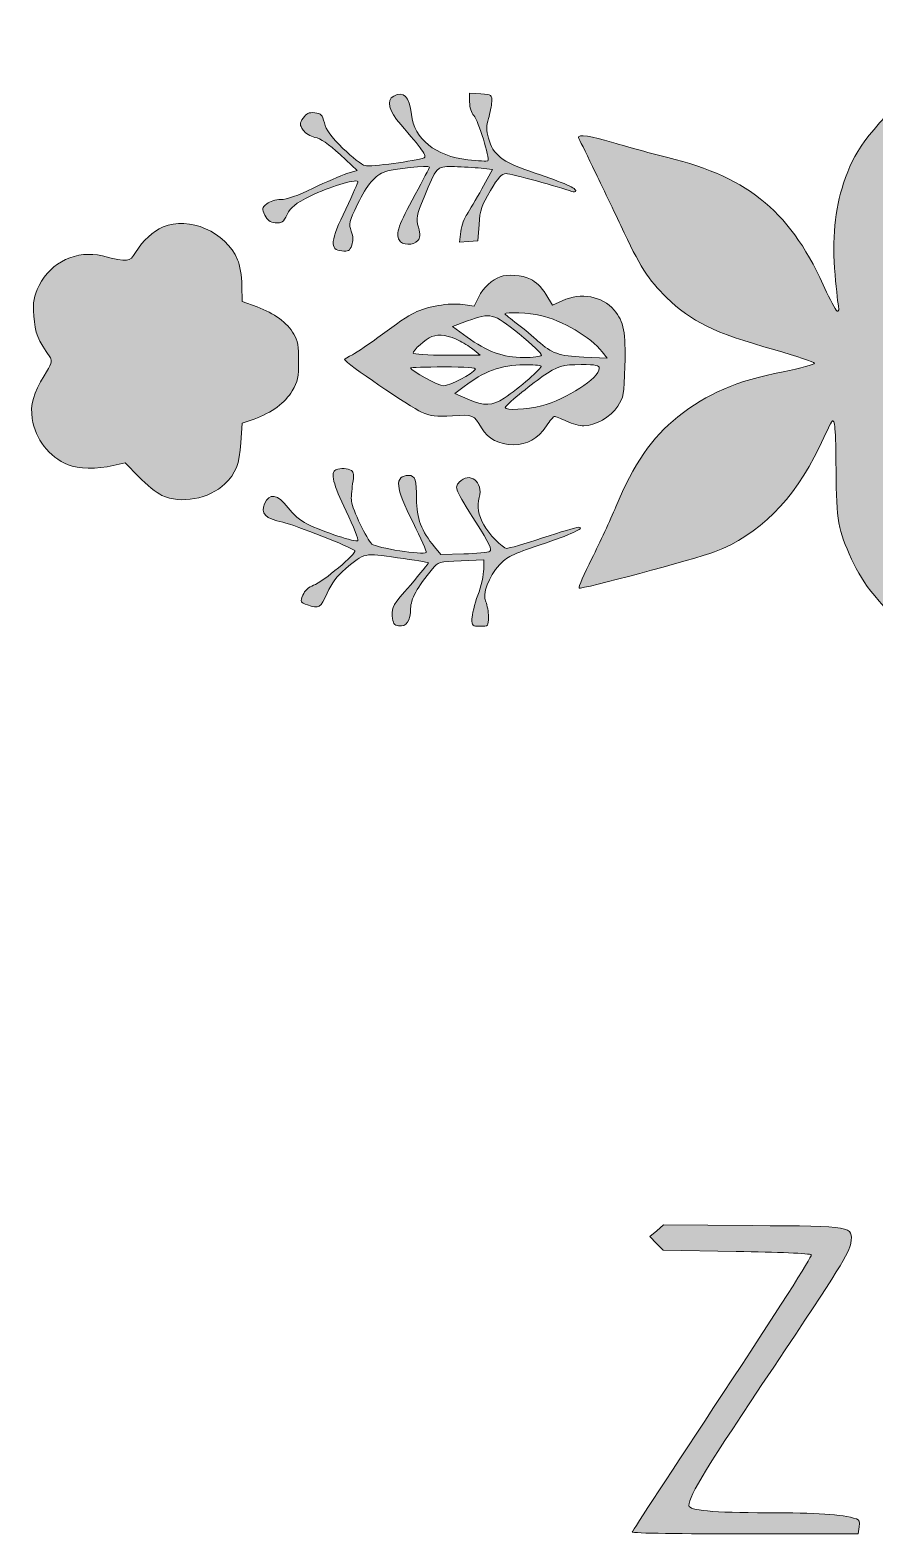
# Model space of a CAD drawing. Header units: millimetres. Extents: x 129 to 548, y 84 to 295.
# Drawn here: x 182.5 to 224.5, y 220 to 294.8 of the extents above; entities that cross this region are included whole.
import ezdxf

# ---------------------------------------------------------------- set-up
doc = ezdxf.new("R2010")
doc.units = ezdxf.units.MM
doc.header["$MEASUREMENT"] = 0
doc.layers.add('Layer 1', color=7, linetype='Continuous', lineweight=0)

# ---------------------------------------------------------------- blocks, each defined once
blk = doc.blocks.new('Block_0')
at = {"layer": 'Layer 1', "true_color": 0x000000, "transparency": 33554687}
h = blk.add_hatch(color=18, dxfattribs=at)
h.dxf.hatch_style = 2
edge = h.paths.add_edge_path()
edge.add_spline(control_points=[(226.679, 292.276), (224.003, 289.529), (223.486, 288.825), (222.946, 287.205), (222.512, 285.903), (222.371, 284.424), (222.524, 282.651), (222.594, 281.841), (222.676, 281.114), (222.7, 281.032), (222.723, 280.949), (222.7, 280.855), (222.653, 280.832), (222.606, 280.797), (222.36, 281.231), (222.101, 281.794), (220.352, 285.75), (218.322, 287.464), (214.19, 288.497), (213.193, 288.743), (211.937, 289.083), (211.397, 289.26), (210.458, 289.553), (209.671, 289.659), (209.753, 289.483), (209.777, 289.424), (210.094, 288.778), (210.446, 288.039), (210.81, 287.299), (211.444, 285.973), (211.854, 285.104), (212.793, 283.086), (213.228, 282.393), (214.132, 281.524), (215.399, 280.292), (216.42, 279.799), (219.531, 278.907), (220.587, 278.602), (221.479, 278.308), (221.491, 278.25), (221.514, 278.191), (220.81, 277.992), (219.942, 277.827), (217.559, 277.346), (216.186, 276.759), (214.695, 275.574), (213.404, 274.552), (212.5, 273.238), (211.608, 271.09), (211.338, 270.456), (210.81, 269.306), (210.422, 268.531), (210.035, 267.756), (209.742, 267.087), (209.777, 267.052), (209.871, 266.97), (215.517, 268.484), (216.526, 268.86), (218.721, 269.681), (220.458, 271.418), (221.726, 274.059), (222.054, 274.74), (222.336, 275.327), (222.36, 275.351), (222.512, 275.527), (222.559, 274.987), (222.571, 272.933), (222.594, 270.35), (222.665, 269.963), (223.346, 268.496), (223.956, 267.17), (224.543, 266.465), (227.125, 263.883), (227.125, 263.883), (229.402, 261.618), (229.402, 261.618), (229.402, 261.618), (229.625, 264.118), (229.625, 264.118), (230.224, 270.902), (230.036, 271.606), (226.644, 275.538), (226.174, 276.09), (225.81, 276.571), (225.846, 276.606), (225.881, 276.642), (226.444, 276.43), (227.09, 276.137), (230.599, 274.529), (233.205, 274.529), (236.433, 276.149), (237.806, 276.841), (240.776, 278.179), (240.952, 278.179), (241.022, 278.179), (241.069, 278.238), (241.046, 278.32), (240.999, 278.449), (236.128, 280.715), (234.966, 281.149), (232.63, 282.017), (230.142, 281.853), (227.371, 280.656), (226.62, 280.327), (225.986, 280.081), (225.975, 280.093), (225.951, 280.116), (226.386, 280.656), (226.949, 281.301), (229.825, 284.611), (230.247, 286.243), (229.684, 292.03), (229.555, 293.356), (229.449, 294.53), (229.449, 294.647), (229.449, 294.753), (229.379, 294.835), (229.308, 294.835), (229.226, 294.823), (228.041, 293.673), (226.679, 292.276)], knot_values=[0, 0, 0, 0, 1, 1, 1, 2, 2, 2, 3, 3, 3, 4, 4, 4, 5, 5, 5, 6, 6, 6, 7, 7, 7, 8, 8, 8, 9, 9, 9, 10, 10, 10, 11, 11, 11, 12, 12, 12, 13, 13, 13, 14, 14, 14, 15, 15, 15, 16, 16, 16, 17, 17, 17, 18, 18, 18, 19, 19, 19, 20, 20, 20, 21, 21, 21, 22, 22, 22, 23, 23, 23, 24, 24, 24, 25, 25, 25, 26, 26, 26, 27, 27, 27, 28, 28, 28, 29, 29, 29, 30, 30, 30, 31, 31, 31, 32, 32, 32, 33, 33, 33, 34, 34, 34, 35, 35, 35, 36, 36, 36, 37, 37, 37, 38, 38, 38, 39, 39, 39, 40, 40, 40, 40], degree=3, periodic=0)
h = blk.add_hatch(color=18, dxfattribs=at)
h.dxf.hatch_style = 2
edge = h.paths.add_edge_path()
edge.add_spline(control_points=[(200.551, 291.548), (200.176, 291.337), (200.293, 290.821), (200.903, 290.14), (201.948, 288.931), (202.23, 288.532), (202.065, 288.473), (201.666, 288.321), (199.389, 288.015), (199.131, 288.086), (198.967, 288.121), (198.474, 288.508), (198.028, 288.943), (197.417, 289.541), (197.194, 289.858), (197.1, 290.21), (197.007, 290.621), (196.948, 290.68), (196.619, 290.715), (196.326, 290.75), (196.208, 290.692), (196.044, 290.457), (195.868, 290.175), (195.868, 290.128), (196.044, 289.858), (196.15, 289.694), (196.396, 289.541), (196.631, 289.494), (196.901, 289.447), (197.312, 289.166), (197.887, 288.637), (197.887, 288.637), (198.732, 287.851), (198.732, 287.851), (198.732, 287.851), (198.215, 287.687), (198.215, 287.687), (197.934, 287.593), (197.171, 287.264), (196.537, 286.959), (195.786, 286.595), (195.222, 286.396), (194.929, 286.396), (194.682, 286.396), (194.377, 286.302), (194.236, 286.184), (193.99, 285.985), (193.978, 285.938), (194.131, 285.621), (194.26, 285.374), (194.389, 285.269), (194.659, 285.245), (194.988, 285.21), (195.058, 285.257), (195.246, 285.656), (195.434, 286.02), (195.633, 286.184), (196.431, 286.583), (197.3, 287.018), (198.638, 287.428), (198.767, 287.299), (198.791, 287.276), (198.521, 286.654), (198.169, 285.926), (197.394, 284.342), (197.347, 283.895), (197.969, 283.837), (198.286, 283.802), (198.368, 283.849), (198.462, 284.118), (198.544, 284.342), (198.544, 284.541), (198.438, 284.823), (198.309, 285.187), (198.333, 285.292), (198.755, 286.161), (199.248, 287.159), (199.612, 287.593), (200.14, 287.792), (200.481, 287.921), (202.335, 288.109), (202.335, 288.015), (202.335, 287.98), (202.018, 287.37), (201.619, 286.642), (200.798, 285.128), (200.645, 284.705), (200.821, 284.388), (200.962, 284.118), (201.537, 284.095), (201.76, 284.353), (201.878, 284.494), (201.878, 284.647), (201.784, 285.022), (201.655, 285.468), (201.678, 285.597), (202.065, 286.513), (202.676, 288.015), (202.699, 288.039), (203.439, 288.039), (203.779, 288.039), (204.378, 288.004), (204.765, 287.968), (204.765, 287.968), (205.469, 287.886), (205.469, 287.886), (205.469, 287.886), (204.941, 286.935), (204.941, 286.935), (204.659, 286.419), (204.319, 285.844), (204.202, 285.668), (204.072, 285.504), (203.943, 285.116), (203.896, 284.811), (203.896, 284.811), (203.826, 284.271), (203.826, 284.271), (203.826, 284.271), (204.284, 284.306), (204.284, 284.306), (204.284, 284.306), (204.742, 284.342), (204.742, 284.342), (204.742, 284.342), (204.8, 285.163), (204.8, 285.163), (204.847, 285.867), (204.929, 286.114), (205.364, 286.842), (205.763, 287.511), (205.927, 287.687), (206.15, 287.687), (206.385, 287.687), (208.838, 287.018), (209.413, 286.795), (209.519, 286.759), (209.613, 286.771), (209.613, 286.842), (209.613, 286.982), (208.838, 287.311), (207.324, 287.804), (205.974, 288.25), (205.493, 288.637), (205.27, 289.447), (205.164, 289.835), (205.164, 290.069), (205.27, 290.433), (205.352, 290.703), (205.422, 291.079), (205.434, 291.267), (205.446, 291.607), (205.422, 291.619), (204.894, 291.654), (204.894, 291.654), (204.331, 291.689), (204.331, 291.689), (204.331, 291.689), (204.331, 291.255), (204.331, 291.255), (204.331, 290.985), (204.413, 290.715), (204.542, 290.574), (204.765, 290.328), (205.352, 288.438), (205.246, 288.332), (205.211, 288.297), (204.753, 288.321), (204.237, 288.379), (202.629, 288.555), (201.572, 289.412), (201.432, 290.633), (201.338, 291.525), (201.032, 291.83), (200.551, 291.548)], knot_values=[0, 0, 0, 0, 1, 1, 1, 2, 2, 2, 3, 3, 3, 4, 4, 4, 5, 5, 5, 6, 6, 6, 7, 7, 7, 8, 8, 8, 9, 9, 9, 10, 10, 10, 11, 11, 11, 12, 12, 12, 13, 13, 13, 14, 14, 14, 15, 15, 15, 16, 16, 16, 17, 17, 17, 18, 18, 18, 19, 19, 19, 20, 20, 20, 21, 21, 21, 22, 22, 22, 23, 23, 23, 24, 24, 24, 25, 25, 25, 26, 26, 26, 27, 27, 27, 28, 28, 28, 29, 29, 29, 30, 30, 30, 31, 31, 31, 32, 32, 32, 33, 33, 33, 34, 34, 34, 35, 35, 35, 36, 36, 36, 37, 37, 37, 38, 38, 38, 39, 39, 39, 40, 40, 40, 41, 41, 41, 42, 42, 42, 43, 43, 43, 44, 44, 44, 45, 45, 45, 46, 46, 46, 47, 47, 47, 48, 48, 48, 49, 49, 49, 50, 50, 50, 51, 51, 51, 52, 52, 52, 53, 53, 53, 54, 54, 54, 55, 55, 55, 56, 56, 56, 57, 57, 57, 58, 58, 58, 58], degree=3, periodic=0)
h = blk.add_hatch(color=18, dxfattribs=at)
h.dxf.hatch_style = 2
edge = h.paths.add_edge_path()
edge.add_spline(control_points=[(189.072, 285.034), (188.567, 284.811), (188.086, 284.365), (187.699, 283.766), (187.382, 283.273), (187.382, 283.273), (186.055, 283.59), (184.776, 283.895), (183.485, 283.297), (182.91, 282.111), (182.616, 281.536), (182.593, 281.36), (182.64, 280.597), (182.698, 279.764), (182.839, 279.388), (183.461, 278.52), (183.567, 278.367), (183.508, 278.191), (183.156, 277.628), (182.616, 276.759), (182.452, 276.184), (182.558, 275.491), (182.71, 274.47), (183.391, 273.59), (184.342, 273.191), (184.835, 272.98), (185.785, 272.968), (186.595, 273.156), (186.595, 273.156), (187.182, 273.285), (187.182, 273.285), (187.182, 273.285), (187.863, 272.592), (187.863, 272.592), (188.239, 272.205), (188.755, 271.794), (189.013, 271.665), (189.952, 271.231), (191.372, 271.489), (192.147, 272.24), (192.687, 272.757), (192.875, 273.238), (192.945, 274.282), (192.945, 274.282), (193.004, 275.268), (193.004, 275.268), (193.004, 275.268), (193.603, 275.468), (193.603, 275.468), (194.483, 275.785), (195.152, 276.278), (195.504, 276.876), (195.774, 277.346), (195.821, 277.545), (195.821, 278.355), (195.821, 279.083), (195.774, 279.388), (195.586, 279.693), (195.246, 280.269), (194.6, 280.738), (193.755, 281.055), (193.755, 281.055), (193.004, 281.325), (193.004, 281.325), (193.004, 281.325), (192.992, 282.123), (192.992, 282.123), (192.992, 282.593), (192.898, 283.133), (192.781, 283.403), (192.194, 284.788), (190.351, 285.586), (189.072, 285.034)], knot_values=[0, 0, 0, 0, 1, 1, 1, 2, 2, 2, 3, 3, 3, 4, 4, 4, 5, 5, 5, 6, 6, 6, 7, 7, 7, 8, 8, 8, 9, 9, 9, 10, 10, 10, 11, 11, 11, 12, 12, 12, 13, 13, 13, 14, 14, 14, 15, 15, 15, 16, 16, 16, 17, 17, 17, 18, 18, 18, 19, 19, 19, 20, 20, 20, 21, 21, 21, 22, 22, 22, 23, 23, 23, 24, 24, 24, 24], degree=3, periodic=0)
h = blk.add_hatch(color=18, dxfattribs=at)
h.dxf.hatch_style = 2
edge = h.paths.add_edge_path()
edge.add_spline(control_points=[(204.624, 277.945), (204.483, 277.722), (203.333, 277.123), (203.04, 277.123), (202.781, 277.123), (201.396, 277.874), (201.396, 278.015), (201.396, 278.038), (202.136, 278.062), (203.051, 278.062), (204.143, 278.062), (204.671, 278.027), (204.624, 277.945)], knot_values=[0, 0, 0, 0, 1, 1, 1, 2, 2, 2, 3, 3, 3, 4, 4, 4, 4], degree=3, periodic=0)
edge = h.paths.add_edge_path()
edge.add_spline(control_points=[(210.786, 277.992), (210.786, 277.51), (209.155, 276.454), (207.911, 276.125), (207.183, 275.937), (206.091, 275.89), (206.103, 276.043), (206.103, 276.137), (207.324, 277.146), (207.946, 277.581), (208.709, 278.109), (208.955, 278.179), (209.883, 278.179), (210.634, 278.179), (210.786, 278.144), (210.786, 277.992)], knot_values=[0, 0, 0, 0, 1, 1, 1, 2, 2, 2, 3, 3, 3, 4, 4, 4, 5, 5, 5, 5], degree=3, periodic=0)
edge = h.paths.add_edge_path()
edge.add_spline(control_points=[(207.887, 278.109), (207.958, 278.027), (206.784, 276.994), (206.056, 276.513), (205.469, 276.114), (205.058, 276.102), (204.237, 276.466), (204.237, 276.466), (203.603, 276.736), (203.603, 276.736), (203.603, 276.736), (204.061, 277.088), (204.061, 277.088), (205, 277.827), (205.904, 278.156), (207.042, 278.168), (207.465, 278.179), (207.84, 278.144), (207.887, 278.109)], knot_values=[0, 0, 0, 0, 1, 1, 1, 2, 2, 2, 3, 3, 3, 4, 4, 4, 5, 5, 5, 6, 6, 6, 6], degree=3, periodic=0)
edge = h.paths.add_edge_path()
edge.add_spline(control_points=[(203.861, 279.341), (204.084, 279.224), (204.401, 279.024), (204.565, 278.895), (204.565, 278.895), (204.859, 278.649), (204.859, 278.649), (204.859, 278.649), (203.192, 278.649), (203.192, 278.649), (202.265, 278.649), (201.514, 278.696), (201.514, 278.743), (201.514, 278.895), (202.136, 279.447), (202.453, 279.576), (202.805, 279.717), (203.31, 279.635), (203.861, 279.341)], knot_values=[0, 0, 0, 0, 1, 1, 1, 2, 2, 2, 3, 3, 3, 4, 4, 4, 5, 5, 5, 6, 6, 6, 6], degree=3, periodic=0)
edge = h.paths.add_edge_path()
edge.add_spline(control_points=[(206.796, 279.705), (207.441, 279.177), (207.946, 278.707), (207.911, 278.649), (207.864, 278.578), (207.476, 278.531), (207.03, 278.531), (206.009, 278.531), (205.176, 278.837), (204.202, 279.553), (204.202, 279.553), (203.474, 280.081), (203.474, 280.081), (203.474, 280.081), (204.225, 280.351), (204.225, 280.351), (205.422, 280.773), (205.469, 280.762), (206.796, 279.705)], knot_values=[0, 0, 0, 0, 1, 1, 1, 2, 2, 2, 3, 3, 3, 4, 4, 4, 5, 5, 5, 6, 6, 6, 6], degree=3, periodic=0)
edge = h.paths.add_edge_path()
edge.add_spline(control_points=[(207.852, 280.632), (208.944, 280.386), (210.352, 279.553), (210.927, 278.813), (210.927, 278.813), (211.185, 278.496), (211.185, 278.496), (211.185, 278.496), (210.012, 278.555), (210.012, 278.555), (208.768, 278.614), (208.427, 278.731), (207.735, 279.353), (207.512, 279.553), (207.042, 279.94), (206.713, 280.198), (206.373, 280.456), (206.091, 280.691), (206.091, 280.715), (206.091, 280.809), (207.347, 280.75), (207.852, 280.632)], knot_values=[0, 0, 0, 0, 1, 1, 1, 2, 2, 2, 3, 3, 3, 4, 4, 4, 5, 5, 5, 6, 6, 6, 7, 7, 7, 7], degree=3, periodic=0)
edge = h.paths.add_edge_path()
edge.add_spline(control_points=[(205.857, 282.557), (205.446, 282.405), (205.011, 282.006), (204.788, 281.56), (204.788, 281.56), (204.554, 281.09), (204.554, 281.09), (204.554, 281.09), (203.99, 281.172), (203.99, 281.172), (203.31, 281.266), (202.23, 281.078), (201.584, 280.762), (201.314, 280.632), (200.598, 280.151), (199.988, 279.693), (199.377, 279.236), (198.697, 278.766), (198.497, 278.672), (198.286, 278.567), (198.11, 278.461), (198.11, 278.426), (198.11, 278.285), (201.396, 276.055), (201.936, 275.808), (202.406, 275.609), (202.652, 275.574), (203.474, 275.632), (204.53, 275.691), (204.53, 275.691), (204.929, 275.034), (205.246, 274.482), (205.798, 274.189), (206.502, 274.189), (207.218, 274.189), (207.723, 274.47), (208.157, 275.128), (208.333, 275.386), (208.509, 275.597), (208.556, 275.597), (208.603, 275.597), (208.873, 275.491), (209.155, 275.362), (209.437, 275.233), (209.824, 275.128), (210.012, 275.128), (210.575, 275.128), (211.361, 275.574), (211.702, 276.102), (211.995, 276.548), (212.019, 276.677), (212.066, 278.109), (212.101, 279.799), (212.007, 280.316), (211.526, 280.891), (210.927, 281.595), (209.883, 281.783), (208.944, 281.36), (208.944, 281.36), (208.462, 281.137), (208.462, 281.137), (208.462, 281.137), (208.122, 281.689), (208.122, 281.689), (207.911, 282.029), (207.605, 282.323), (207.359, 282.44), (206.948, 282.64), (206.22, 282.687), (205.857, 282.557)], knot_values=[0, 0, 0, 0, 1, 1, 1, 2, 2, 2, 3, 3, 3, 4, 4, 4, 5, 5, 5, 6, 6, 6, 7, 7, 7, 8, 8, 8, 9, 9, 9, 10, 10, 10, 11, 11, 11, 12, 12, 12, 13, 13, 13, 14, 14, 14, 15, 15, 15, 16, 16, 16, 17, 17, 17, 18, 18, 18, 19, 19, 19, 20, 20, 20, 21, 21, 21, 22, 22, 22, 23, 23, 23, 23], degree=3, periodic=0)
h = blk.add_hatch(color=18, dxfattribs=at)
h.dxf.hatch_style = 2
edge = h.paths.add_edge_path()
edge.add_spline(control_points=[(197.676, 272.933), (197.382, 272.815), (197.535, 272.228), (198.192, 270.879), (198.556, 270.116), (198.814, 269.458), (198.767, 269.411), (198.673, 269.317), (197.065, 269.846), (196.232, 270.245), (195.915, 270.409), (195.539, 270.726), (195.293, 271.055), (194.788, 271.735), (194.354, 271.806), (194.119, 271.254), (193.92, 270.761), (194.166, 270.515), (195.035, 270.327), (195.657, 270.186), (198.403, 269.106), (198.615, 268.918), (198.744, 268.801), (197.018, 267.346), (196.56, 267.193), (196.314, 267.099), (196.126, 266.935), (196.032, 266.7), (195.891, 266.36), (195.903, 266.336), (196.255, 266.219), (196.842, 266.007), (196.901, 266.054), (197.241, 266.806), (197.464, 267.299), (197.746, 267.662), (198.157, 268.015), (199.108, 268.813), (199.072, 268.813), (200.739, 268.566), (201.561, 268.449), (202.253, 268.332), (202.277, 268.308), (202.288, 268.285), (201.889, 267.792), (201.385, 267.205), (200.516, 266.219), (200.457, 266.113), (200.481, 265.679), (200.516, 265.28), (200.563, 265.198), (200.798, 265.174), (201.185, 265.115), (201.396, 265.421), (201.396, 266.031), (201.396, 266.5), (201.713, 267.087), (202.488, 268.015), (202.758, 268.355), (202.817, 268.367), (203.908, 268.414), (203.908, 268.414), (205.035, 268.461), (205.035, 268.461), (205.035, 268.461), (205.035, 267.991), (205.035, 267.991), (205.035, 267.721), (204.906, 267.146), (204.742, 266.7), (204.577, 266.254), (204.448, 265.714), (204.448, 265.515), (204.448, 265.174), (204.472, 265.151), (204.859, 265.151), (205.258, 265.151), (205.27, 265.162), (205.27, 265.62), (205.27, 265.867), (205.211, 266.207), (205.141, 266.371), (204.953, 266.77), (205.27, 267.604), (205.821, 268.214), (206.174, 268.601), (206.443, 268.731), (207.84, 269.2), (209.354, 269.705), (210.141, 270.069), (209.742, 270.08), (209.648, 270.08), (208.85, 269.846), (207.958, 269.552), (207.066, 269.259), (206.267, 269.024), (206.174, 269.024), (205.986, 269.024), (205.258, 269.775), (205.035, 270.21), (204.765, 270.691), (204.695, 271.125), (204.812, 271.559), (205.035, 272.334), (204.319, 272.886), (203.814, 272.322), (203.568, 272.052), (203.591, 271.982), (204.648, 270.327), (205.305, 269.282), (205.458, 268.954), (205.34, 268.883), (205.246, 268.824), (204.659, 268.778), (204.037, 268.754), (204.037, 268.754), (202.899, 268.731), (202.899, 268.731), (202.899, 268.731), (202.582, 269.106), (202.582, 269.106), (201.936, 269.881), (201.69, 270.538), (201.69, 271.489), (201.69, 272.428), (201.619, 272.663), (201.302, 272.663), (200.575, 272.651), (200.622, 272.064), (201.514, 270.315), (201.913, 269.529), (202.206, 268.86), (202.171, 268.824), (202.03, 268.684), (199.694, 269.048), (199.471, 269.247), (199.213, 269.47), (198.497, 270.961), (198.45, 271.372), (198.427, 271.536), (198.462, 271.923), (198.509, 272.24), (198.591, 272.674), (198.568, 272.827), (198.45, 272.909), (198.274, 273.015), (197.91, 273.038), (197.676, 272.933)], knot_values=[0, 0, 0, 0, 1, 1, 1, 2, 2, 2, 3, 3, 3, 4, 4, 4, 5, 5, 5, 6, 6, 6, 7, 7, 7, 8, 8, 8, 9, 9, 9, 10, 10, 10, 11, 11, 11, 12, 12, 12, 13, 13, 13, 14, 14, 14, 15, 15, 15, 16, 16, 16, 17, 17, 17, 18, 18, 18, 19, 19, 19, 20, 20, 20, 21, 21, 21, 22, 22, 22, 23, 23, 23, 24, 24, 24, 25, 25, 25, 26, 26, 26, 27, 27, 27, 28, 28, 28, 29, 29, 29, 30, 30, 30, 31, 31, 31, 32, 32, 32, 33, 33, 33, 34, 34, 34, 35, 35, 35, 36, 36, 36, 37, 37, 37, 38, 38, 38, 39, 39, 39, 40, 40, 40, 41, 41, 41, 42, 42, 42, 43, 43, 43, 44, 44, 44, 45, 45, 45, 46, 46, 46, 47, 47, 47, 48, 48, 48, 49, 49, 49, 49], degree=3, periodic=0)
h = blk.add_hatch(color=18, dxfattribs=at)
h.dxf.hatch_style = 2
edge = h.paths.add_edge_path()
edge.add_spline(control_points=[(213.65, 235.056), (213.65, 235.056), (213.31, 234.774), (213.31, 234.774), (213.31, 234.774), (213.639, 234.422), (213.639, 234.422), (213.639, 234.422), (213.967, 234.081), (213.967, 234.081), (213.967, 234.081), (217.606, 234.023), (217.606, 234.023), (219.636, 233.999), (221.28, 233.929), (221.338, 233.858), (221.397, 233.8), (219.59, 230.959), (216.937, 226.945), (214.46, 223.201), (212.43, 220.102), (212.43, 220.055), (212.43, 219.996), (214.953, 219.961), (218.052, 219.961), (218.052, 219.961), (223.674, 219.961), (223.674, 219.961), (223.674, 219.961), (223.721, 220.313), (223.721, 220.313), (223.756, 220.56), (223.721, 220.677), (223.592, 220.712), (222.829, 220.935), (221.62, 221.018), (219.155, 221.018), (216.432, 221.018), (215.247, 221.123), (215.247, 221.381), (215.247, 221.851), (216.186, 223.389), (219.472, 228.271), (222.7, 233.107), (223.263, 233.999), (223.31, 234.445), (223.404, 235.29), (223.475, 235.279), (218.404, 235.314), (218.404, 235.314), (213.979, 235.349), (213.979, 235.349), (213.979, 235.349), (213.65, 235.056), (213.65, 235.056)], knot_values=[0, 0, 0, 0, 1, 1, 1, 2, 2, 2, 3, 3, 3, 4, 4, 4, 5, 5, 5, 6, 6, 6, 7, 7, 7, 8, 8, 8, 9, 9, 9, 10, 10, 10, 11, 11, 11, 12, 12, 12, 13, 13, 13, 14, 14, 14, 15, 15, 15, 16, 16, 16, 17, 17, 17, 18, 18, 18, 18], degree=3, periodic=0)
at = {"layer": 'Layer 1'}
for points, knots in [([(226.679, 292.276), (224.003, 289.529), (223.486, 288.825), (222.946, 287.205), (222.512, 285.903), (222.371, 284.424), (222.524, 282.651), (222.594, 281.841), (222.676, 281.114), (222.7, 281.032), (222.723, 280.949), (222.7, 280.855), (222.653, 280.832), (222.606, 280.797), (222.36, 281.231), (222.101, 281.794), (220.352, 285.75), (218.322, 287.464), (214.19, 288.497), (213.193, 288.743), (211.937, 289.083), (211.397, 289.26), (210.458, 289.553), (209.671, 289.659), (209.753, 289.483), (209.777, 289.424), (210.094, 288.778), (210.446, 288.039), (210.81, 287.299), (211.444, 285.973), (211.854, 285.104), (212.793, 283.086), (213.228, 282.393), (214.132, 281.524), (215.399, 280.292), (216.42, 279.799), (219.531, 278.907), (220.587, 278.602), (221.479, 278.308), (221.491, 278.25), (221.514, 278.191), (220.81, 277.992), (219.942, 277.827), (217.559, 277.346), (216.186, 276.759), (214.695, 275.574), (213.404, 274.552), (212.5, 273.238), (211.608, 271.09), (211.338, 270.456), (210.81, 269.306), (210.422, 268.531), (210.035, 267.756), (209.742, 267.087), (209.777, 267.052), (209.871, 266.97), (215.517, 268.484), (216.526, 268.86), (218.721, 269.681), (220.458, 271.418), (221.726, 274.059), (222.054, 274.74), (222.336, 275.327), (222.36, 275.351), (222.512, 275.527), (222.559, 274.987), (222.571, 272.933), (222.594, 270.35), (222.665, 269.963), (223.346, 268.496), (223.956, 267.17), (224.543, 266.465), (227.125, 263.883), (227.125, 263.883), (229.402, 261.618), (229.402, 261.618), (229.402, 261.618), (229.625, 264.118), (229.625, 264.118), (230.224, 270.902), (230.036, 271.606), (226.644, 275.538), (226.174, 276.09), (225.81, 276.571), (225.846, 276.606), (225.881, 276.642), (226.444, 276.43), (227.09, 276.137), (230.599, 274.529), (233.205, 274.529), (236.433, 276.149), (237.806, 276.841), (240.776, 278.179), (240.952, 278.179), (241.022, 278.179), (241.069, 278.238), (241.046, 278.32), (240.999, 278.449), (236.128, 280.715), (234.966, 281.149), (232.63, 282.017), (230.142, 281.853), (227.371, 280.656), (226.62, 280.327), (225.986, 280.081), (225.975, 280.093), (225.951, 280.116), (226.386, 280.656), (226.949, 281.301), (229.825, 284.611), (230.247, 286.243), (229.684, 292.03), (229.555, 293.356), (229.449, 294.53), (229.449, 294.647), (229.449, 294.753), (229.379, 294.835), (229.308, 294.835), (229.226, 294.823), (228.041, 293.673), (226.679, 292.276)], [0, 0, 0, 0, 1, 1, 1, 2, 2, 2, 3, 3, 3, 4, 4, 4, 5, 5, 5, 6, 6, 6, 7, 7, 7, 8, 8, 8, 9, 9, 9, 10, 10, 10, 11, 11, 11, 12, 12, 12, 13, 13, 13, 14, 14, 14, 15, 15, 15, 16, 16, 16, 17, 17, 17, 18, 18, 18, 19, 19, 19, 20, 20, 20, 21, 21, 21, 22, 22, 22, 23, 23, 23, 24, 24, 24, 25, 25, 25, 26, 26, 26, 27, 27, 27, 28, 28, 28, 29, 29, 29, 30, 30, 30, 31, 31, 31, 32, 32, 32, 33, 33, 33, 34, 34, 34, 35, 35, 35, 36, 36, 36, 37, 37, 37, 38, 38, 38, 39, 39, 39, 40, 40, 40, 40]), ([(200.551, 291.548), (200.176, 291.337), (200.293, 290.821), (200.903, 290.14), (201.948, 288.931), (202.23, 288.532), (202.065, 288.473), (201.666, 288.321), (199.389, 288.015), (199.131, 288.086), (198.967, 288.121), (198.474, 288.508), (198.028, 288.943), (197.417, 289.541), (197.194, 289.858), (197.1, 290.21), (197.007, 290.621), (196.948, 290.68), (196.619, 290.715), (196.326, 290.75), (196.208, 290.692), (196.044, 290.457), (195.868, 290.175), (195.868, 290.128), (196.044, 289.858), (196.15, 289.694), (196.396, 289.541), (196.631, 289.494), (196.901, 289.447), (197.312, 289.166), (197.887, 288.637), (197.887, 288.637), (198.732, 287.851), (198.732, 287.851), (198.732, 287.851), (198.215, 287.687), (198.215, 287.687), (197.934, 287.593), (197.171, 287.264), (196.537, 286.959), (195.786, 286.595), (195.222, 286.396), (194.929, 286.396), (194.682, 286.396), (194.377, 286.302), (194.236, 286.184), (193.99, 285.985), (193.978, 285.938), (194.131, 285.621), (194.26, 285.374), (194.389, 285.269), (194.659, 285.245), (194.988, 285.21), (195.058, 285.257), (195.246, 285.656), (195.434, 286.02), (195.633, 286.184), (196.431, 286.583), (197.3, 287.018), (198.638, 287.428), (198.767, 287.299), (198.791, 287.276), (198.521, 286.654), (198.169, 285.926), (197.394, 284.342), (197.347, 283.895), (197.969, 283.837), (198.286, 283.802), (198.368, 283.849), (198.462, 284.118), (198.544, 284.342), (198.544, 284.541), (198.438, 284.823), (198.309, 285.187), (198.333, 285.292), (198.755, 286.161), (199.248, 287.159), (199.612, 287.593), (200.14, 287.792), (200.481, 287.921), (202.335, 288.109), (202.335, 288.015), (202.335, 287.98), (202.018, 287.37), (201.619, 286.642), (200.798, 285.128), (200.645, 284.705), (200.821, 284.388), (200.962, 284.118), (201.537, 284.095), (201.76, 284.353), (201.878, 284.494), (201.878, 284.647), (201.784, 285.022), (201.655, 285.468), (201.678, 285.597), (202.065, 286.513), (202.676, 288.015), (202.699, 288.039), (203.439, 288.039), (203.779, 288.039), (204.378, 288.004), (204.765, 287.968), (204.765, 287.968), (205.469, 287.886), (205.469, 287.886), (205.469, 287.886), (204.941, 286.935), (204.941, 286.935), (204.659, 286.419), (204.319, 285.844), (204.202, 285.668), (204.072, 285.504), (203.943, 285.116), (203.896, 284.811), (203.896, 284.811), (203.826, 284.271), (203.826, 284.271), (203.826, 284.271), (204.284, 284.306), (204.284, 284.306), (204.284, 284.306), (204.742, 284.342), (204.742, 284.342), (204.742, 284.342), (204.8, 285.163), (204.8, 285.163), (204.847, 285.867), (204.929, 286.114), (205.364, 286.842), (205.763, 287.511), (205.927, 287.687), (206.15, 287.687), (206.385, 287.687), (208.838, 287.018), (209.413, 286.795), (209.519, 286.759), (209.613, 286.771), (209.613, 286.842), (209.613, 286.982), (208.838, 287.311), (207.324, 287.804), (205.974, 288.25), (205.493, 288.637), (205.27, 289.447), (205.164, 289.835), (205.164, 290.069), (205.27, 290.433), (205.352, 290.703), (205.422, 291.079), (205.434, 291.267), (205.446, 291.607), (205.422, 291.619), (204.894, 291.654), (204.894, 291.654), (204.331, 291.689), (204.331, 291.689), (204.331, 291.689), (204.331, 291.255), (204.331, 291.255), (204.331, 290.985), (204.413, 290.715), (204.542, 290.574), (204.765, 290.328), (205.352, 288.438), (205.246, 288.332), (205.211, 288.297), (204.753, 288.321), (204.237, 288.379), (202.629, 288.555), (201.572, 289.412), (201.432, 290.633), (201.338, 291.525), (201.032, 291.83), (200.551, 291.548)], [0, 0, 0, 0, 1, 1, 1, 2, 2, 2, 3, 3, 3, 4, 4, 4, 5, 5, 5, 6, 6, 6, 7, 7, 7, 8, 8, 8, 9, 9, 9, 10, 10, 10, 11, 11, 11, 12, 12, 12, 13, 13, 13, 14, 14, 14, 15, 15, 15, 16, 16, 16, 17, 17, 17, 18, 18, 18, 19, 19, 19, 20, 20, 20, 21, 21, 21, 22, 22, 22, 23, 23, 23, 24, 24, 24, 25, 25, 25, 26, 26, 26, 27, 27, 27, 28, 28, 28, 29, 29, 29, 30, 30, 30, 31, 31, 31, 32, 32, 32, 33, 33, 33, 34, 34, 34, 35, 35, 35, 36, 36, 36, 37, 37, 37, 38, 38, 38, 39, 39, 39, 40, 40, 40, 41, 41, 41, 42, 42, 42, 43, 43, 43, 44, 44, 44, 45, 45, 45, 46, 46, 46, 47, 47, 47, 48, 48, 48, 49, 49, 49, 50, 50, 50, 51, 51, 51, 52, 52, 52, 53, 53, 53, 54, 54, 54, 55, 55, 55, 56, 56, 56, 57, 57, 57, 58, 58, 58, 58]), ([(189.072, 285.034), (188.567, 284.811), (188.086, 284.365), (187.699, 283.766), (187.382, 283.273), (187.382, 283.273), (186.055, 283.59), (184.776, 283.895), (183.485, 283.297), (182.91, 282.111), (182.616, 281.536), (182.593, 281.36), (182.64, 280.597), (182.698, 279.764), (182.839, 279.388), (183.461, 278.52), (183.567, 278.367), (183.508, 278.191), (183.156, 277.628), (182.616, 276.759), (182.452, 276.184), (182.558, 275.491), (182.71, 274.47), (183.391, 273.59), (184.342, 273.191), (184.835, 272.98), (185.785, 272.968), (186.595, 273.156), (186.595, 273.156), (187.182, 273.285), (187.182, 273.285), (187.182, 273.285), (187.863, 272.592), (187.863, 272.592), (188.239, 272.205), (188.755, 271.794), (189.013, 271.665), (189.952, 271.231), (191.372, 271.489), (192.147, 272.24), (192.687, 272.757), (192.875, 273.238), (192.945, 274.282), (192.945, 274.282), (193.004, 275.268), (193.004, 275.268), (193.004, 275.268), (193.603, 275.468), (193.603, 275.468), (194.483, 275.785), (195.152, 276.278), (195.504, 276.876), (195.774, 277.346), (195.821, 277.545), (195.821, 278.355), (195.821, 279.083), (195.774, 279.388), (195.586, 279.693), (195.246, 280.269), (194.6, 280.738), (193.755, 281.055), (193.755, 281.055), (193.004, 281.325), (193.004, 281.325), (193.004, 281.325), (192.992, 282.123), (192.992, 282.123), (192.992, 282.593), (192.898, 283.133), (192.781, 283.403), (192.194, 284.788), (190.351, 285.586), (189.072, 285.034)], [0, 0, 0, 0, 1, 1, 1, 2, 2, 2, 3, 3, 3, 4, 4, 4, 5, 5, 5, 6, 6, 6, 7, 7, 7, 8, 8, 8, 9, 9, 9, 10, 10, 10, 11, 11, 11, 12, 12, 12, 13, 13, 13, 14, 14, 14, 15, 15, 15, 16, 16, 16, 17, 17, 17, 18, 18, 18, 19, 19, 19, 20, 20, 20, 21, 21, 21, 22, 22, 22, 23, 23, 23, 24, 24, 24, 24]), ([(205.857, 282.557), (205.446, 282.405), (205.011, 282.006), (204.788, 281.56), (204.788, 281.56), (204.554, 281.09), (204.554, 281.09), (204.554, 281.09), (203.99, 281.172), (203.99, 281.172), (203.31, 281.266), (202.23, 281.078), (201.584, 280.762), (201.314, 280.632), (200.598, 280.151), (199.988, 279.693), (199.377, 279.236), (198.697, 278.766), (198.497, 278.672), (198.286, 278.567), (198.11, 278.461), (198.11, 278.426), (198.11, 278.285), (201.396, 276.055), (201.936, 275.808), (202.406, 275.609), (202.652, 275.574), (203.474, 275.632), (204.53, 275.691), (204.53, 275.691), (204.929, 275.034), (205.246, 274.482), (205.798, 274.189), (206.502, 274.189), (207.218, 274.189), (207.723, 274.47), (208.157, 275.128), (208.333, 275.386), (208.509, 275.597), (208.556, 275.597), (208.603, 275.597), (208.873, 275.491), (209.155, 275.362), (209.437, 275.233), (209.824, 275.128), (210.012, 275.128), (210.575, 275.128), (211.361, 275.574), (211.702, 276.102), (211.995, 276.548), (212.019, 276.677), (212.066, 278.109), (212.101, 279.799), (212.007, 280.316), (211.526, 280.891), (210.927, 281.595), (209.883, 281.783), (208.944, 281.36), (208.944, 281.36), (208.462, 281.137), (208.462, 281.137), (208.462, 281.137), (208.122, 281.689), (208.122, 281.689), (207.911, 282.029), (207.605, 282.323), (207.359, 282.44), (206.948, 282.64), (206.22, 282.687), (205.857, 282.557)], [0, 0, 0, 0, 1, 1, 1, 2, 2, 2, 3, 3, 3, 4, 4, 4, 5, 5, 5, 6, 6, 6, 7, 7, 7, 8, 8, 8, 9, 9, 9, 10, 10, 10, 11, 11, 11, 12, 12, 12, 13, 13, 13, 14, 14, 14, 15, 15, 15, 16, 16, 16, 17, 17, 17, 18, 18, 18, 19, 19, 19, 20, 20, 20, 21, 21, 21, 22, 22, 22, 23, 23, 23, 23]), ([(207.852, 280.632), (208.944, 280.386), (210.352, 279.553), (210.927, 278.813), (210.927, 278.813), (211.185, 278.496), (211.185, 278.496), (211.185, 278.496), (210.012, 278.555), (210.012, 278.555), (208.768, 278.614), (208.427, 278.731), (207.735, 279.353), (207.512, 279.553), (207.042, 279.94), (206.713, 280.198), (206.373, 280.456), (206.091, 280.691), (206.091, 280.715), (206.091, 280.809), (207.347, 280.75), (207.852, 280.632)], [0, 0, 0, 0, 1, 1, 1, 2, 2, 2, 3, 3, 3, 4, 4, 4, 5, 5, 5, 6, 6, 6, 7, 7, 7, 7]), ([(206.796, 279.705), (207.441, 279.177), (207.946, 278.707), (207.911, 278.649), (207.864, 278.578), (207.476, 278.531), (207.03, 278.531), (206.009, 278.531), (205.176, 278.837), (204.202, 279.553), (204.202, 279.553), (203.474, 280.081), (203.474, 280.081), (203.474, 280.081), (204.225, 280.351), (204.225, 280.351), (205.422, 280.773), (205.469, 280.762), (206.796, 279.705)], [0, 0, 0, 0, 1, 1, 1, 2, 2, 2, 3, 3, 3, 4, 4, 4, 5, 5, 5, 6, 6, 6, 6]), ([(203.861, 279.341), (204.084, 279.224), (204.401, 279.024), (204.565, 278.895), (204.565, 278.895), (204.859, 278.649), (204.859, 278.649), (204.859, 278.649), (203.192, 278.649), (203.192, 278.649), (202.265, 278.649), (201.514, 278.696), (201.514, 278.743), (201.514, 278.895), (202.136, 279.447), (202.453, 279.576), (202.805, 279.717), (203.31, 279.635), (203.861, 279.341)], [0, 0, 0, 0, 1, 1, 1, 2, 2, 2, 3, 3, 3, 4, 4, 4, 5, 5, 5, 6, 6, 6, 6]), ([(204.624, 277.945), (204.483, 277.722), (203.333, 277.123), (203.04, 277.123), (202.781, 277.123), (201.396, 277.874), (201.396, 278.015), (201.396, 278.038), (202.136, 278.062), (203.051, 278.062), (204.143, 278.062), (204.671, 278.027), (204.624, 277.945)], [0, 0, 0, 0, 1, 1, 1, 2, 2, 2, 3, 3, 3, 4, 4, 4, 4]), ([(207.887, 278.109), (207.958, 278.027), (206.784, 276.994), (206.056, 276.513), (205.469, 276.114), (205.058, 276.102), (204.237, 276.466), (204.237, 276.466), (203.603, 276.736), (203.603, 276.736), (203.603, 276.736), (204.061, 277.088), (204.061, 277.088), (205, 277.827), (205.904, 278.156), (207.042, 278.168), (207.465, 278.179), (207.84, 278.144), (207.887, 278.109)], [0, 0, 0, 0, 1, 1, 1, 2, 2, 2, 3, 3, 3, 4, 4, 4, 5, 5, 5, 6, 6, 6, 6]), ([(210.786, 277.992), (210.786, 277.51), (209.155, 276.454), (207.911, 276.125), (207.183, 275.937), (206.091, 275.89), (206.103, 276.043), (206.103, 276.137), (207.324, 277.146), (207.946, 277.581), (208.709, 278.109), (208.955, 278.179), (209.883, 278.179), (210.634, 278.179), (210.786, 278.144), (210.786, 277.992)], [0, 0, 0, 0, 1, 1, 1, 2, 2, 2, 3, 3, 3, 4, 4, 4, 5, 5, 5, 5]), ([(197.676, 272.933), (197.382, 272.815), (197.535, 272.228), (198.192, 270.879), (198.556, 270.116), (198.814, 269.458), (198.767, 269.411), (198.673, 269.317), (197.065, 269.846), (196.232, 270.245), (195.915, 270.409), (195.539, 270.726), (195.293, 271.055), (194.788, 271.735), (194.354, 271.806), (194.119, 271.254), (193.92, 270.761), (194.166, 270.515), (195.035, 270.327), (195.657, 270.186), (198.403, 269.106), (198.615, 268.918), (198.744, 268.801), (197.018, 267.346), (196.56, 267.193), (196.314, 267.099), (196.126, 266.935), (196.032, 266.7), (195.891, 266.36), (195.903, 266.336), (196.255, 266.219), (196.842, 266.007), (196.901, 266.054), (197.241, 266.806), (197.464, 267.299), (197.746, 267.662), (198.157, 268.015), (199.108, 268.813), (199.072, 268.813), (200.739, 268.566), (201.561, 268.449), (202.253, 268.332), (202.277, 268.308), (202.288, 268.285), (201.889, 267.792), (201.385, 267.205), (200.516, 266.219), (200.457, 266.113), (200.481, 265.679), (200.516, 265.28), (200.563, 265.198), (200.798, 265.174), (201.185, 265.115), (201.396, 265.421), (201.396, 266.031), (201.396, 266.5), (201.713, 267.087), (202.488, 268.015), (202.758, 268.355), (202.817, 268.367), (203.908, 268.414), (203.908, 268.414), (205.035, 268.461), (205.035, 268.461), (205.035, 268.461), (205.035, 267.991), (205.035, 267.991), (205.035, 267.721), (204.906, 267.146), (204.742, 266.7), (204.577, 266.254), (204.448, 265.714), (204.448, 265.515), (204.448, 265.174), (204.472, 265.151), (204.859, 265.151), (205.258, 265.151), (205.27, 265.162), (205.27, 265.62), (205.27, 265.867), (205.211, 266.207), (205.141, 266.371), (204.953, 266.77), (205.27, 267.604), (205.821, 268.214), (206.174, 268.601), (206.443, 268.731), (207.84, 269.2), (209.354, 269.705), (210.141, 270.069), (209.742, 270.08), (209.648, 270.08), (208.85, 269.846), (207.958, 269.552), (207.066, 269.259), (206.267, 269.024), (206.174, 269.024), (205.986, 269.024), (205.258, 269.775), (205.035, 270.21), (204.765, 270.691), (204.695, 271.125), (204.812, 271.559), (205.035, 272.334), (204.319, 272.886), (203.814, 272.322), (203.568, 272.052), (203.591, 271.982), (204.648, 270.327), (205.305, 269.282), (205.458, 268.954), (205.34, 268.883), (205.246, 268.824), (204.659, 268.778), (204.037, 268.754), (204.037, 268.754), (202.899, 268.731), (202.899, 268.731), (202.899, 268.731), (202.582, 269.106), (202.582, 269.106), (201.936, 269.881), (201.69, 270.538), (201.69, 271.489), (201.69, 272.428), (201.619, 272.663), (201.302, 272.663), (200.575, 272.651), (200.622, 272.064), (201.514, 270.315), (201.913, 269.529), (202.206, 268.86), (202.171, 268.824), (202.03, 268.684), (199.694, 269.048), (199.471, 269.247), (199.213, 269.47), (198.497, 270.961), (198.45, 271.372), (198.427, 271.536), (198.462, 271.923), (198.509, 272.24), (198.591, 272.674), (198.568, 272.827), (198.45, 272.909), (198.274, 273.015), (197.91, 273.038), (197.676, 272.933)], [0, 0, 0, 0, 1, 1, 1, 2, 2, 2, 3, 3, 3, 4, 4, 4, 5, 5, 5, 6, 6, 6, 7, 7, 7, 8, 8, 8, 9, 9, 9, 10, 10, 10, 11, 11, 11, 12, 12, 12, 13, 13, 13, 14, 14, 14, 15, 15, 15, 16, 16, 16, 17, 17, 17, 18, 18, 18, 19, 19, 19, 20, 20, 20, 21, 21, 21, 22, 22, 22, 23, 23, 23, 24, 24, 24, 25, 25, 25, 26, 26, 26, 27, 27, 27, 28, 28, 28, 29, 29, 29, 30, 30, 30, 31, 31, 31, 32, 32, 32, 33, 33, 33, 34, 34, 34, 35, 35, 35, 36, 36, 36, 37, 37, 37, 38, 38, 38, 39, 39, 39, 40, 40, 40, 41, 41, 41, 42, 42, 42, 43, 43, 43, 44, 44, 44, 45, 45, 45, 46, 46, 46, 47, 47, 47, 48, 48, 48, 49, 49, 49, 49]), ([(213.65, 235.056), (213.65, 235.056), (213.31, 234.774), (213.31, 234.774), (213.31, 234.774), (213.639, 234.422), (213.639, 234.422), (213.639, 234.422), (213.967, 234.081), (213.967, 234.081), (213.967, 234.081), (217.606, 234.023), (217.606, 234.023), (219.636, 233.999), (221.28, 233.929), (221.338, 233.858), (221.397, 233.8), (219.59, 230.959), (216.937, 226.945), (214.46, 223.201), (212.43, 220.102), (212.43, 220.055), (212.43, 219.996), (214.953, 219.961), (218.052, 219.961), (218.052, 219.961), (223.674, 219.961), (223.674, 219.961), (223.674, 219.961), (223.721, 220.313), (223.721, 220.313), (223.756, 220.56), (223.721, 220.677), (223.592, 220.712), (222.829, 220.935), (221.62, 221.018), (219.155, 221.018), (216.432, 221.018), (215.247, 221.123), (215.247, 221.381), (215.247, 221.851), (216.186, 223.389), (219.472, 228.271), (222.7, 233.107), (223.263, 233.999), (223.31, 234.445), (223.404, 235.29), (223.475, 235.279), (218.404, 235.314), (218.404, 235.314), (213.979, 235.349), (213.979, 235.349), (213.979, 235.349), (213.65, 235.056), (213.65, 235.056)], [0, 0, 0, 0, 1, 1, 1, 2, 2, 2, 3, 3, 3, 4, 4, 4, 5, 5, 5, 6, 6, 6, 7, 7, 7, 8, 8, 8, 9, 9, 9, 10, 10, 10, 11, 11, 11, 12, 12, 12, 13, 13, 13, 14, 14, 14, 15, 15, 15, 16, 16, 16, 17, 17, 17, 18, 18, 18, 18])]:
    blk.add_open_spline(points, degree=3, knots=knots, dxfattribs=at)

msp = doc.modelspace()

# ---------------------------------------------------------------- block references
at = {"layer": 'Layer 1'}
msp.add_blockref('Block_0', (0, 0), dxfattribs=at)

doc.saveas('drawing.dxf')
